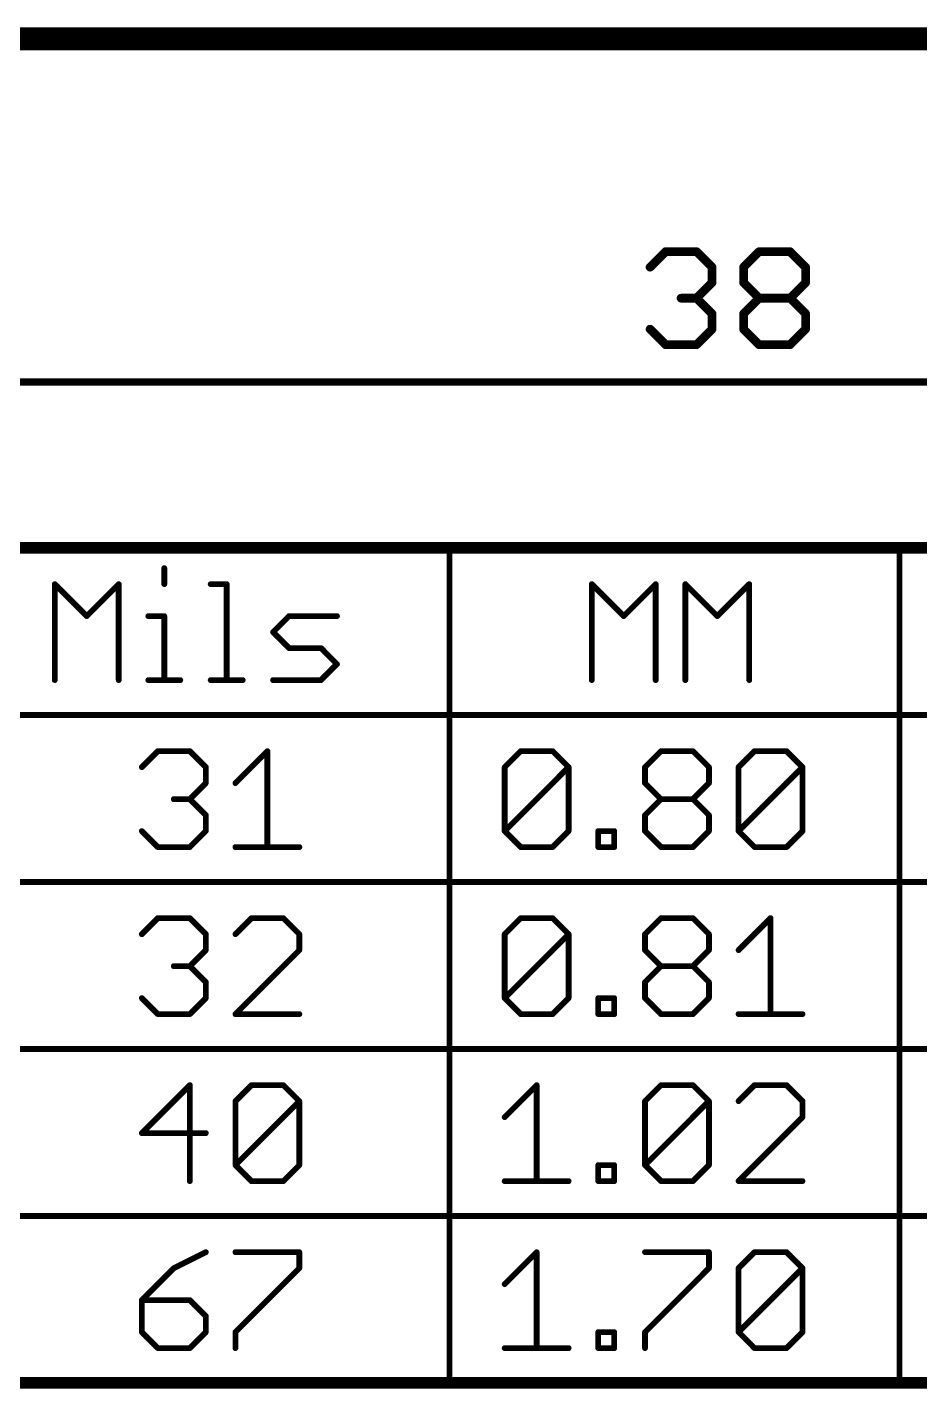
# Model space of a CAD drawing. Extents: x -41 to 22.4, y -42.6 to 9.2.
# Drawn here: x -12.24 to 3.38, y -42.61 to -18.8 of the extents above; entities that cross this region are included whole.
import ezdxf

# ---------------------------------------------------------------- set-up
doc = ezdxf.new("R2010")
doc.units = 0
doc.layers.add('144', color=253, linetype='CONTINUOUS')
doc.layers.add('20', color=7, linetype='CONTINUOUS')

msp = doc.modelspace()

# ---------------------------------------------------------------- linework, layer by layer
at = {"layer": '144'}
for points, const_width in [([(20.5478, -27.904), (-22.3782, -27.904)], 0.2032), ([(20.5478, -27.904), (-22.3782, -27.904)], 0.1016), ([(-4.8522, -30.825), (-4.8522, -27.904)], 0.1016), ([(-4.8522, -33.746), (-4.8522, -27.904)], 0.1016), ([(-4.8522, -36.667), (-4.8522, -27.904)], 0.1016), ([(-4.8522, -39.588), (-4.8522, -27.904)], 0.1016), ([(-4.8522, -42.509), (-4.8522, -27.904)], 0.1016), ([(3.0218, -30.825), (3.0218, -27.904)], 0.1016), ([(3.0218, -33.746), (3.0218, -27.904)], 0.1016), ([(3.0218, -36.667), (3.0218, -27.904)], 0.1016), ([(3.0218, -39.588), (3.0218, -27.904)], 0.1016), ([(3.0218, -42.509), (3.0218, -27.904)], 0.1016), ([(-9.8442, -28.2579), (-9.8442, -28.5376)], 0.1016), ([(-11.761, -30.2154), (-11.761, -28.5376)], 0.1016), ([(-11.761, -28.5376), (-11.2017, -29.0969)], 0.1016), ([(-11.2017, -29.0969), (-10.6424, -28.5376)], 0.1016), ([(-10.6424, -28.5376), (-10.6424, -30.2154)], 0.1016), ([(-9.0324, -28.5376), (-8.7528, -28.5376)], 0.1016), ([(-8.7528, -28.5376), (-8.7528, -30.2154)], 0.1016), ([(-2.363, -30.2154), (-2.363, -28.5376)], 0.1016), ([(-2.363, -28.5376), (-1.8037, -29.0969)], 0.1016), ([(-1.8037, -29.0969), (-1.2444, -28.5376)], 0.1016), ([(-1.2444, -28.5376), (-1.2444, -30.2154)], 0.1016), ([(-0.7258, -30.2154), (-0.7258, -28.5376)], 0.1016), ([(-0.7258, -28.5376), (-0.1666, -29.0969)], 0.1016), ([(-0.1666, -29.0969), (0.3927, -28.5376)], 0.1016), ([(0.3927, -28.5376), (0.3927, -30.2154)], 0.1016), ([(-10.1238, -29.0969), (-9.8442, -29.0969)], 0.1016), ([(-9.8442, -29.0969), (-9.8442, -30.2154)], 0.1016), ([(-7.941, -29.3765), (-7.6613, -29.0969)], 0.1016), ([(-7.6613, -29.0969), (-6.8224, -29.0969)], 0.1016), ([(-7.6613, -29.6561), (-7.941, -29.3765)], 0.1016), ([(-7.102, -29.6561), (-7.6613, -29.6561)], 0.1016), ([(-6.8224, -29.9358), (-7.102, -29.6561)], 0.1016), ([(-7.102, -30.2154), (-6.8224, -29.9358)], 0.1016), ([(-10.1238, -30.2154), (-9.5646, -30.2154)], 0.1016), ([(-9.0324, -30.2154), (-8.4731, -30.2154)], 0.1016), ([(-7.941, -30.2154), (-7.102, -30.2154)], 0.1016), ([(-22.3782, -30.825), (20.5478, -30.825)], 0.1016), ([(-12.7262, -30.825), (-4.8522, -30.825)], 0.1016), ([(-4.8522, -30.825), (3.0218, -30.825)], 0.1016), ([(3.0218, -30.825), (8.8638, -30.825)], 0.1016), ([(-10.237, -31.7382), (-9.9573, -31.4586)], 0.1016), ([(-9.9573, -31.4586), (-9.3981, -31.4586)], 0.1016), ([(-9.3981, -31.4586), (-9.1184, -31.7382)], 0.1016), ([(-8.5998, -32.0179), (-8.0406, -31.4586)], 0.1016), ([(-8.0406, -31.4586), (-8.0406, -33.1364)], 0.1016), ([(-3.887, -31.7382), (-3.6074, -31.4586)], 0.1016), ([(-3.6074, -31.4586), (-3.0481, -31.4586)], 0.1016), ([(-3.0481, -31.4586), (-2.7684, -31.7382)], 0.1016), ([(-1.4313, -31.7382), (-1.1516, -31.4586)], 0.1016), ([(-1.1516, -31.4586), (-0.5923, -31.4586)], 0.1016), ([(-0.5923, -31.4586), (-0.3127, -31.7382)], 0.1016), ([(0.2059, -31.7382), (0.4855, -31.4586)], 0.1016), ([(0.4855, -31.4586), (1.0448, -31.4586)], 0.1016), ([(1.0448, -31.4586), (1.3245, -31.7382)], 0.1016), ([(-9.1184, -31.7382), (-9.1184, -32.0179)], 0.1016), ([(-3.887, -32.8568), (-3.887, -31.7382)], 0.1016), ([(-3.887, -32.8568), (-2.7684, -31.7382)], 0.1016), ([(-2.7684, -31.7382), (-2.7684, -32.8568)], 0.1016), ([(-1.4313, -32.0179), (-1.4313, -31.7382)], 0.1016), ([(-0.3127, -31.7382), (-0.3127, -32.0179)], 0.1016), ([(0.2059, -32.8568), (0.2059, -31.7382)], 0.1016), ([(0.2059, -32.8568), (1.3245, -31.7382)], 0.1016), ([(1.3245, -31.7382), (1.3245, -32.8568)], 0.1016), ([(-9.1184, -32.0179), (-9.3981, -32.2975)], 0.1016), ([(-1.1516, -32.2975), (-1.4313, -32.0179)], 0.1016), ([(-0.3127, -32.0179), (-0.5923, -32.2975)], 0.1016), ([(-9.3981, -32.2975), (-9.6777, -32.2975)], 0.1016), ([(-9.3981, -32.2975), (-9.1184, -32.5771)], 0.1016), ([(-1.4313, -32.5771), (-1.1516, -32.2975)], 0.1016), ([(-1.1516, -32.2975), (-0.5923, -32.2975)], 0.1016), ([(-0.5923, -32.2975), (-0.3127, -32.5771)], 0.1016), ([(-9.1184, -32.5771), (-9.1184, -32.8568)], 0.1016), ([(-1.4313, -32.8568), (-1.4313, -32.5771)], 0.1016), ([(-0.3127, -32.5771), (-0.3127, -32.8568)], 0.1016), ([(-9.9573, -33.1364), (-10.237, -32.8568)], 0.1016), ([(-9.1184, -32.8568), (-9.3981, -33.1364)], 0.1016), ([(-3.6074, -33.1364), (-3.887, -32.8568)], 0.1016), ([(-2.7684, -32.8568), (-3.0481, -33.1364)], 0.1016), ([(-2.2498, -33.1364), (-2.2498, -32.8568)], 0.1016), ([(-2.2498, -32.8568), (-1.9702, -32.8568)], 0.1016), ([(-1.9702, -32.8568), (-1.9702, -33.1364)], 0.1016), ([(-1.1516, -33.1364), (-1.4313, -32.8568)], 0.1016), ([(-0.3127, -32.8568), (-0.5923, -33.1364)], 0.1016), ([(0.4855, -33.1364), (0.2059, -32.8568)], 0.1016), ([(1.3245, -32.8568), (1.0448, -33.1364)], 0.1016), ([(-9.3981, -33.1364), (-9.9573, -33.1364)], 0.1016), ([(-8.5998, -33.1364), (-7.4813, -33.1364)], 0.1016), ([(-3.0481, -33.1364), (-3.6074, -33.1364)], 0.1016), ([(-1.9702, -33.1364), (-2.2498, -33.1364)], 0.1016), ([(-0.5923, -33.1364), (-1.1516, -33.1364)], 0.1016), ([(1.0448, -33.1364), (0.4855, -33.1364)], 0.1016), ([(-12.7262, -33.746), (-4.8522, -33.746)], 0.1016), ([(-4.8522, -33.746), (3.0218, -33.746)], 0.1016), ([(3.0218, -33.746), (8.8638, -33.746)], 0.1016), ([(-10.237, -34.6592), (-9.9573, -34.3796)], 0.1016), ([(-9.9573, -34.3796), (-9.3981, -34.3796)], 0.1016), ([(-9.3981, -34.3796), (-9.1184, -34.6592)], 0.1016), ([(-8.3202, -34.3796), (-8.5998, -34.6592)], 0.1016), ([(-7.7609, -34.3796), (-8.3202, -34.3796)], 0.1016), ([(-7.4813, -34.6592), (-7.7609, -34.3796)], 0.1016), ([(-3.887, -34.6592), (-3.6074, -34.3796)], 0.1016), ([(-3.6074, -34.3796), (-3.0481, -34.3796)], 0.1016), ([(-3.0481, -34.3796), (-2.7684, -34.6592)], 0.1016), ([(-1.4313, -34.6592), (-1.1516, -34.3796)], 0.1016), ([(-1.1516, -34.3796), (-0.5923, -34.3796)], 0.1016), ([(-0.5923, -34.3796), (-0.3127, -34.6592)], 0.1016), ([(0.2059, -34.9389), (0.7652, -34.3796)], 0.1016), ([(0.7652, -34.3796), (0.7652, -36.0574)], 0.1016), ([(-9.1184, -34.6592), (-9.1184, -34.9389)], 0.1016), ([(-7.4813, -34.9389), (-7.4813, -34.6592)], 0.1016), ([(-3.887, -35.7778), (-3.887, -34.6592)], 0.1016), ([(-3.887, -35.7778), (-2.7684, -34.6592)], 0.1016), ([(-2.7684, -34.6592), (-2.7684, -35.7778)], 0.1016), ([(-1.4313, -34.9389), (-1.4313, -34.6592)], 0.1016), ([(-0.3127, -34.6592), (-0.3127, -34.9389)], 0.1016), ([(-9.1184, -34.9389), (-9.3981, -35.2185)], 0.1016), ([(-8.5998, -36.0574), (-7.4813, -34.9389)], 0.1016), ([(-1.1516, -35.2185), (-1.4313, -34.9389)], 0.1016), ([(-0.3127, -34.9389), (-0.5923, -35.2185)], 0.1016), ([(-9.3981, -35.2185), (-9.6777, -35.2185)], 0.1016), ([(-9.3981, -35.2185), (-9.1184, -35.4981)], 0.1016), ([(-1.4313, -35.4981), (-1.1516, -35.2185)], 0.1016), ([(-1.1516, -35.2185), (-0.5923, -35.2185)], 0.1016), ([(-0.5923, -35.2185), (-0.3127, -35.4981)], 0.1016), ([(-9.1184, -35.4981), (-9.1184, -35.7778)], 0.1016), ([(-1.4313, -35.7778), (-1.4313, -35.4981)], 0.1016), ([(-0.3127, -35.4981), (-0.3127, -35.7778)], 0.1016), ([(-9.9573, -36.0574), (-10.237, -35.7778)], 0.1016), ([(-9.1184, -35.7778), (-9.3981, -36.0574)], 0.1016), ([(-3.6074, -36.0574), (-3.887, -35.7778)], 0.1016), ([(-2.7684, -35.7778), (-3.0481, -36.0574)], 0.1016), ([(-2.2498, -36.0574), (-2.2498, -35.7778)], 0.1016), ([(-2.2498, -35.7778), (-1.9702, -35.7778)], 0.1016), ([(-1.9702, -35.7778), (-1.9702, -36.0574)], 0.1016), ([(-1.1516, -36.0574), (-1.4313, -35.7778)], 0.1016), ([(-0.3127, -35.7778), (-0.5923, -36.0574)], 0.1016), ([(-9.3981, -36.0574), (-9.9573, -36.0574)], 0.1016), ([(-7.4813, -36.0574), (-8.5998, -36.0574)], 0.1016), ([(-3.0481, -36.0574), (-3.6074, -36.0574)], 0.1016), ([(-1.9702, -36.0574), (-2.2498, -36.0574)], 0.1016), ([(-0.5923, -36.0574), (-1.1516, -36.0574)], 0.1016), ([(0.2059, -36.0574), (1.3245, -36.0574)], 0.1016), ([(-12.7262, -36.667), (-4.8522, -36.667)], 0.1016), ([(-4.8522, -36.667), (3.0218, -36.667)], 0.1016), ([(3.0218, -36.667), (8.8638, -36.667)], 0.1016), ([(-9.3981, -37.3006), (-10.237, -38.1395)], 0.1016), ([(-9.3981, -38.9784), (-9.3981, -37.3006)], 0.1016), ([(-8.5998, -37.5802), (-8.3202, -37.3006)], 0.1016), ([(-8.3202, -37.3006), (-7.7609, -37.3006)], 0.1016), ([(-7.7609, -37.3006), (-7.4813, -37.5802)], 0.1016), ([(-3.887, -37.8599), (-3.3277, -37.3006)], 0.1016), ([(-3.3277, -37.3006), (-3.3277, -38.9784)], 0.1016), ([(-1.4313, -37.5802), (-1.1516, -37.3006)], 0.1016), ([(-1.1516, -37.3006), (-0.5923, -37.3006)], 0.1016), ([(-0.5923, -37.3006), (-0.3127, -37.5802)], 0.1016), ([(0.4855, -37.3006), (0.2059, -37.5802)], 0.1016), ([(1.0448, -37.3006), (0.4855, -37.3006)], 0.1016), ([(1.3245, -37.5802), (1.0448, -37.3006)], 0.1016), ([(-8.5998, -38.6988), (-8.5998, -37.5802)], 0.1016), ([(-8.5998, -38.6988), (-7.4813, -37.5802)], 0.1016), ([(-7.4813, -37.5802), (-7.4813, -38.6988)], 0.1016), ([(-1.4313, -38.6988), (-1.4313, -37.5802)], 0.1016), ([(-1.4313, -38.6988), (-0.3127, -37.5802)], 0.1016), ([(-0.3127, -37.5802), (-0.3127, -38.6988)], 0.1016), ([(1.3245, -37.8599), (1.3245, -37.5802)], 0.1016), ([(0.2059, -38.9784), (1.3245, -37.8599)], 0.1016), ([(-10.237, -38.1395), (-9.1184, -38.1395)], 0.1016), ([(-8.3202, -38.9784), (-8.5998, -38.6988)], 0.1016), ([(-7.4813, -38.6988), (-7.7609, -38.9784)], 0.1016), ([(-2.2498, -38.9784), (-2.2498, -38.6988)], 0.1016), ([(-2.2498, -38.6988), (-1.9702, -38.6988)], 0.1016), ([(-1.9702, -38.6988), (-1.9702, -38.9784)], 0.1016), ([(-1.1516, -38.9784), (-1.4313, -38.6988)], 0.1016), ([(-0.3127, -38.6988), (-0.5923, -38.9784)], 0.1016), ([(-7.7609, -38.9784), (-8.3202, -38.9784)], 0.1016), ([(-3.887, -38.9784), (-2.7684, -38.9784)], 0.1016), ([(-1.9702, -38.9784), (-2.2498, -38.9784)], 0.1016), ([(-0.5923, -38.9784), (-1.1516, -38.9784)], 0.1016), ([(1.3245, -38.9784), (0.2059, -38.9784)], 0.1016), ([(-12.7262, -39.588), (-4.8522, -39.588)], 0.1016), ([(-4.8522, -39.588), (3.0218, -39.588)], 0.1016), ([(3.0218, -39.588), (8.8638, -39.588)], 0.1016), ([(-9.1184, -40.2216), (-9.6777, -40.5012)], 0.1016), ([(-8.5998, -40.2216), (-7.4813, -40.2216)], 0.1016), ([(-7.4813, -40.2216), (-7.4813, -40.5012)], 0.1016), ([(-3.887, -40.7809), (-3.3277, -40.2216)], 0.1016), ([(-3.3277, -40.2216), (-3.3277, -41.8994)], 0.1016), ([(-1.4313, -40.2216), (-0.3127, -40.2216)], 0.1016), ([(-0.3127, -40.2216), (-0.3127, -40.5012)], 0.1016), ([(0.2059, -40.5012), (0.4855, -40.2216)], 0.1016), ([(0.4855, -40.2216), (1.0448, -40.2216)], 0.1016), ([(1.0448, -40.2216), (1.3245, -40.5012)], 0.1016), ([(-9.6777, -40.5012), (-10.237, -41.0605)], 0.1016), ([(-7.4813, -40.5012), (-8.5998, -41.6198)], 0.1016), ([(-0.3127, -40.5012), (-1.4313, -41.6198)], 0.1016), ([(0.2059, -41.6198), (0.2059, -40.5012)], 0.1016), ([(0.2059, -41.6198), (1.3245, -40.5012)], 0.1016), ([(1.3245, -40.5012), (1.3245, -41.6198)], 0.1016), ([(-10.237, -41.0605), (-10.237, -41.6198)], 0.1016), ([(-9.3981, -41.0605), (-10.237, -41.0605)], 0.1016), ([(-9.1184, -41.3401), (-9.3981, -41.0605)], 0.1016), ([(-9.1184, -41.6198), (-9.1184, -41.3401)], 0.1016), ([(-10.237, -41.6198), (-9.9573, -41.8994)], 0.1016), ([(-9.3981, -41.8994), (-9.1184, -41.6198)], 0.1016), ([(-8.5998, -41.6198), (-8.5998, -41.8994)], 0.1016), ([(-2.2498, -41.8994), (-2.2498, -41.6198)], 0.1016), ([(-2.2498, -41.6198), (-1.9702, -41.6198)], 0.1016), ([(-1.9702, -41.6198), (-1.9702, -41.8994)], 0.1016), ([(-1.4313, -41.6198), (-1.4313, -41.8994)], 0.1016), ([(0.4855, -41.8994), (0.2059, -41.6198)], 0.1016), ([(1.3245, -41.6198), (1.0448, -41.8994)], 0.1016), ([(-9.9573, -41.8994), (-9.3981, -41.8994)], 0.1016), ([(-3.887, -41.8994), (-2.7684, -41.8994)], 0.1016), ([(-1.9702, -41.8994), (-2.2498, -41.8994)], 0.1016), ([(1.0448, -41.8994), (0.4855, -41.8994)], 0.1016), ([(-22.3782, -42.509), (20.5478, -42.509)], 0.2032), ([(-12.7262, -42.509), (-4.8522, -42.509)], 0.1016), ([(-4.8522, -42.509), (3.0218, -42.509)], 0.1016), ([(3.0218, -42.509), (8.8638, -42.509)], 0.1016)]:
    msp.add_lwpolyline(points, dxfattribs=dict(at, const_width=const_width))
at = {"layer": '144', "const_width": 0.0508}
for points in [[(-4.8268, -27.904, 1), (-4.8776, -27.904)], [(-4.8268, -27.904, 1), (-4.8776, -27.904)], [(-4.8268, -27.904, 1), (-4.8776, -27.904)], [(-4.8268, -27.904, 1), (-4.8776, -27.904)], [(-4.8268, -27.904, 1), (-4.8776, -27.904)], [(3.0472, -27.904, 1), (2.9964, -27.904)], [(3.0472, -27.904, 1), (2.9964, -27.904)], [(3.0472, -27.904, 1), (2.9964, -27.904)], [(3.0472, -27.904, 1), (2.9964, -27.904)], [(3.0472, -27.904, 1), (2.9964, -27.904)], [(-9.8188, -28.2579, 1), (-9.8696, -28.2579)], [(-11.7356, -28.5376, 1), (-11.7864, -28.5376)], [(-11.743, -28.5196, 1), (-11.7789, -28.5555)], [(-10.617, -28.5376, 1), (-10.6678, -28.5376)], [(-10.6245, -28.5555, 1), (-10.6604, -28.5196)], [(-9.8696, -28.5376, 1), (-9.8188, -28.5376)], [(-9.0324, -28.5122, 1), (-9.0324, -28.563)], [(-8.7274, -28.5376, 1), (-8.7782, -28.5376)], [(-8.7528, -28.563, 1), (-8.7528, -28.5122)], [(-2.3376, -28.5376, 1), (-2.3884, -28.5376)], [(-2.345, -28.5196, 1), (-2.3809, -28.5555)], [(-1.219, -28.5376, 1), (-1.2698, -28.5376)], [(-1.2265, -28.5555, 1), (-1.2624, -28.5196)], [(-0.7004, -28.5376, 1), (-0.7512, -28.5376)], [(-0.7079, -28.5196, 1), (-0.7438, -28.5555)], [(0.4181, -28.5376, 1), (0.3673, -28.5376)], [(0.4107, -28.5555, 1), (0.3748, -28.5196)], [(-10.1238, -29.0715, 1), (-10.1238, -29.1223)], [(-9.8188, -29.0969, 1), (-9.8696, -29.0969)], [(-9.8442, -29.1223, 1), (-9.8442, -29.0715)], [(-7.6613, -29.0715, 1), (-7.6613, -29.1223)], [(-7.6434, -29.1148, 1), (-7.6793, -29.0789)], [(-6.8224, -29.1223, 1), (-6.8224, -29.0715)], [(-11.2197, -29.0789, 1), (-11.1838, -29.1148)], [(-11.2197, -29.1148, 1), (-11.1838, -29.0789)], [(-1.8217, -29.0789, 1), (-1.7858, -29.1148)], [(-1.8217, -29.1148, 1), (-1.7858, -29.0789)], [(-0.1845, -29.0789, 1), (-0.1486, -29.1148)], [(-0.1845, -29.1148, 1), (-0.1486, -29.0789)], [(-7.923, -29.3585, 1), (-7.9589, -29.3945)], [(-7.9589, -29.3585, 1), (-7.923, -29.3945)], [(-7.6613, -29.6307, 1), (-7.6613, -29.6815)], [(-7.6793, -29.6741, 1), (-7.6434, -29.6382)], [(-7.0841, -29.6382, 1), (-7.12, -29.6741)], [(-7.102, -29.6815, 1), (-7.102, -29.6307)], [(-6.8044, -29.9537, 1), (-6.8404, -29.9178)], [(-6.8404, -29.9537, 1), (-6.8044, -29.9178)], [(-11.7864, -30.2154, 1), (-11.7356, -30.2154)], [(-10.6678, -30.2154, 1), (-10.617, -30.2154)], [(-10.1238, -30.19, 1), (-10.1238, -30.2408)], [(-9.8696, -30.2154, 1), (-9.8188, -30.2154)], [(-9.5646, -30.2408, 1), (-9.5646, -30.19)], [(-9.0324, -30.19, 1), (-9.0324, -30.2408)], [(-8.7782, -30.2154, 1), (-8.7274, -30.2154)], [(-8.4731, -30.2408, 1), (-8.4731, -30.19)], [(-7.941, -30.19, 1), (-7.941, -30.2408)], [(-7.12, -30.1974, 1), (-7.0841, -30.2334)], [(-7.102, -30.2408, 1), (-7.102, -30.19)], [(-2.3884, -30.2154, 1), (-2.3376, -30.2154)], [(-1.2698, -30.2154, 1), (-1.219, -30.2154)], [(-0.7512, -30.2154, 1), (-0.7004, -30.2154)], [(0.3673, -30.2154, 1), (0.4181, -30.2154)], [(-4.8522, -30.7996, 1), (-4.8522, -30.8504)], [(-4.8776, -30.825, 1), (-4.8268, -30.825)], [(-4.8522, -30.8504, 1), (-4.8522, -30.7996)], [(3.0218, -30.7996, 1), (3.0218, -30.8504)], [(2.9964, -30.825, 1), (3.0472, -30.825)], [(3.0218, -30.8504, 1), (3.0218, -30.7996)], [(-9.9573, -31.4332, 1), (-9.9573, -31.484)], [(-9.9394, -31.4765, 1), (-9.9753, -31.4406)], [(-9.3801, -31.4406, 1), (-9.416, -31.4765)], [(-9.3981, -31.484, 1), (-9.3981, -31.4332)], [(-8.0152, -31.4586, 1), (-8.066, -31.4586)], [(-8.0226, -31.4765, 1), (-8.0585, -31.4406)], [(-3.6074, -31.4332, 1), (-3.6074, -31.484)], [(-3.5894, -31.4765, 1), (-3.6253, -31.4406)], [(-3.0301, -31.4406, 1), (-3.066, -31.4765)], [(-3.0481, -31.484, 1), (-3.0481, -31.4332)], [(-1.1516, -31.4332, 1), (-1.1516, -31.484)], [(-1.1337, -31.4765, 1), (-1.1696, -31.4406)], [(-0.5744, -31.4406, 1), (-0.6103, -31.4765)], [(-0.5923, -31.484, 1), (-0.5923, -31.4332)], [(0.4855, -31.4332, 1), (0.4855, -31.484)], [(0.5035, -31.4765, 1), (0.4676, -31.4406)], [(1.0628, -31.4406, 1), (1.0269, -31.4765)], [(1.0448, -31.484, 1), (1.0448, -31.4332)], [(-10.2549, -31.7203, 1), (-10.219, -31.7562)], [(-9.093, -31.7382, 1), (-9.1438, -31.7382)], [(-9.1364, -31.7562, 1), (-9.1005, -31.7203)], [(-3.8616, -31.7382, 1), (-3.9124, -31.7382)], [(-3.9049, -31.7203, 1), (-3.869, -31.7562)], [(-2.743, -31.7382, 1), (-2.7938, -31.7382)], [(-2.7505, -31.7562, 1), (-2.7864, -31.7203)], [(-2.7864, -31.7562, 1), (-2.7505, -31.7203)], [(-1.4059, -31.7382, 1), (-1.4567, -31.7382)], [(-1.4492, -31.7203, 1), (-1.4133, -31.7562)], [(-0.2873, -31.7382, 1), (-0.3381, -31.7382)], [(-0.3307, -31.7562, 1), (-0.2947, -31.7203)], [(0.2313, -31.7382, 1), (0.1805, -31.7382)], [(0.1879, -31.7203, 1), (0.2239, -31.7562)], [(1.3499, -31.7382, 1), (1.2991, -31.7382)], [(1.3424, -31.7562, 1), (1.3065, -31.7203)], [(1.3065, -31.7562, 1), (1.3424, -31.7203)], [(-9.1438, -32.0179, 1), (-9.093, -32.0179)], [(-9.1005, -32.0358, 1), (-9.1364, -31.9999)], [(-8.6178, -31.9999, 1), (-8.5819, -32.0358)], [(-1.4567, -32.0179, 1), (-1.4059, -32.0179)], [(-1.4133, -31.9999, 1), (-1.4492, -32.0358)], [(-0.3381, -32.0179, 1), (-0.2873, -32.0179)], [(-0.2947, -32.0358, 1), (-0.3307, -31.9999)], [(-9.6777, -32.2721, 1), (-9.6777, -32.3229)], [(-9.3801, -32.2795, 1), (-9.416, -32.3155)], [(-9.416, -32.2795, 1), (-9.3801, -32.3155)], [(-9.3981, -32.3229, 1), (-9.3981, -32.2721)], [(-1.1516, -32.2721, 1), (-1.1516, -32.3229)], [(-1.1337, -32.3155, 1), (-1.1696, -32.2795)], [(-1.1696, -32.3155, 1), (-1.1337, -32.2795)], [(-0.5744, -32.2795, 1), (-0.6103, -32.3155)], [(-0.6103, -32.2795, 1), (-0.5744, -32.3155)], [(-0.5923, -32.3229, 1), (-0.5923, -32.2721)], [(-9.093, -32.5771, 1), (-9.1438, -32.5771)], [(-9.1364, -32.5951, 1), (-9.1005, -32.5592)], [(-1.4059, -32.5771, 1), (-1.4567, -32.5771)], [(-1.4492, -32.5592, 1), (-1.4133, -32.5951)], [(-0.2873, -32.5771, 1), (-0.3381, -32.5771)], [(-0.3307, -32.5951, 1), (-0.2947, -32.5592)], [(-10.219, -32.8388, 1), (-10.2549, -32.8747)], [(-9.1438, -32.8568, 1), (-9.093, -32.8568)], [(-9.1005, -32.8747, 1), (-9.1364, -32.8388)], [(-3.9124, -32.8568, 1), (-3.8616, -32.8568)], [(-3.869, -32.8388, 1), (-3.9049, -32.8747)], [(-3.9049, -32.8388, 1), (-3.869, -32.8747)], [(-2.7938, -32.8568, 1), (-2.743, -32.8568)], [(-2.7505, -32.8747, 1), (-2.7864, -32.8388)], [(-2.2244, -32.8568, 1), (-2.2752, -32.8568)], [(-2.2498, -32.8314, 1), (-2.2498, -32.8822)], [(-1.9448, -32.8568, 1), (-1.9956, -32.8568)], [(-1.9702, -32.8822, 1), (-1.9702, -32.8314)], [(-1.4567, -32.8568, 1), (-1.4059, -32.8568)], [(-1.4133, -32.8388, 1), (-1.4492, -32.8747)], [(-0.3381, -32.8568, 1), (-0.2873, -32.8568)], [(-0.2947, -32.8747, 1), (-0.3307, -32.8388)], [(0.2239, -32.8388, 1), (0.1879, -32.8747)], [(0.1879, -32.8388, 1), (0.2239, -32.8747)], [(0.1805, -32.8568, 1), (0.2313, -32.8568)], [(1.2991, -32.8568, 1), (1.3499, -32.8568)], [(1.3424, -32.8747, 1), (1.3065, -32.8388)], [(-9.9573, -33.111, 1), (-9.9573, -33.1618)], [(-9.9753, -33.1544, 1), (-9.9394, -33.1184)], [(-9.416, -33.1184, 1), (-9.3801, -33.1544)], [(-9.3981, -33.1618, 1), (-9.3981, -33.111)], [(-8.5998, -33.111, 1), (-8.5998, -33.1618)], [(-7.4813, -33.1618, 1), (-7.4813, -33.111)], [(-3.6074, -33.111, 1), (-3.6074, -33.1618)], [(-3.6253, -33.1544, 1), (-3.5894, -33.1184)], [(-3.066, -33.1184, 1), (-3.0301, -33.1544)], [(-3.0481, -33.1618, 1), (-3.0481, -33.111)], [(-2.2498, -33.111, 1), (-2.2498, -33.1618)], [(-1.9702, -33.1618, 1), (-1.9702, -33.111)], [(-1.1516, -33.111, 1), (-1.1516, -33.1618)], [(-1.1696, -33.1544, 1), (-1.1337, -33.1184)], [(-0.6103, -33.1184, 1), (-0.5744, -33.1544)], [(-0.5923, -33.1618, 1), (-0.5923, -33.111)], [(0.4855, -33.111, 1), (0.4855, -33.1618)], [(0.4676, -33.1544, 1), (0.5035, -33.1184)], [(1.0269, -33.1184, 1), (1.0628, -33.1544)], [(1.0448, -33.1618, 1), (1.0448, -33.111)], [(-8.066, -33.1364, 1), (-8.0152, -33.1364)], [(-2.2752, -33.1364, 1), (-2.2244, -33.1364)], [(-1.9956, -33.1364, 1), (-1.9448, -33.1364)], [(-4.8522, -33.7206, 1), (-4.8522, -33.7714)], [(-4.8776, -33.746, 1), (-4.8268, -33.746)], [(-4.8522, -33.7714, 1), (-4.8522, -33.7206)], [(3.0218, -33.7206, 1), (3.0218, -33.7714)], [(2.9964, -33.746, 1), (3.0472, -33.746)], [(3.0218, -33.7714, 1), (3.0218, -33.7206)], [(-9.9573, -34.3542, 1), (-9.9573, -34.405)], [(-9.9394, -34.3975, 1), (-9.9753, -34.3616)], [(-9.3801, -34.3616, 1), (-9.416, -34.3975)], [(-9.3981, -34.405, 1), (-9.3981, -34.3542)], [(-8.3202, -34.3542, 1), (-8.3202, -34.405)], [(-8.3022, -34.3975, 1), (-8.3382, -34.3616)], [(-7.743, -34.3616, 1), (-7.7789, -34.3975)], [(-7.7609, -34.405, 1), (-7.7609, -34.3542)], [(-3.6074, -34.3542, 1), (-3.6074, -34.405)], [(-3.5894, -34.3975, 1), (-3.6253, -34.3616)], [(-3.0301, -34.3616, 1), (-3.066, -34.3975)], [(-3.0481, -34.405, 1), (-3.0481, -34.3542)], [(-1.1516, -34.3542, 1), (-1.1516, -34.405)], [(-1.1337, -34.3975, 1), (-1.1696, -34.3616)], [(-0.5744, -34.3616, 1), (-0.6103, -34.3975)], [(-0.5923, -34.405, 1), (-0.5923, -34.3542)], [(0.7906, -34.3796, 1), (0.7398, -34.3796)], [(0.7831, -34.3975, 1), (0.7472, -34.3616)], [(-10.2549, -34.6413, 1), (-10.219, -34.6772)], [(-9.093, -34.6592, 1), (-9.1438, -34.6592)], [(-9.1364, -34.6772, 1), (-9.1005, -34.6413)], [(-8.6178, -34.6413, 1), (-8.5819, -34.6772)], [(-7.4559, -34.6592, 1), (-7.5067, -34.6592)], [(-7.4992, -34.6772, 1), (-7.4633, -34.6413)], [(-3.8616, -34.6592, 1), (-3.9124, -34.6592)], [(-3.9049, -34.6413, 1), (-3.869, -34.6772)], [(-2.743, -34.6592, 1), (-2.7938, -34.6592)], [(-2.7505, -34.6772, 1), (-2.7864, -34.6413)], [(-2.7864, -34.6772, 1), (-2.7505, -34.6413)], [(-1.4059, -34.6592, 1), (-1.4567, -34.6592)], [(-1.4492, -34.6413, 1), (-1.4133, -34.6772)], [(-0.2873, -34.6592, 1), (-0.3381, -34.6592)], [(-0.3307, -34.6772, 1), (-0.2947, -34.6413)], [(-9.1438, -34.9389, 1), (-9.093, -34.9389)], [(-9.1005, -34.9568, 1), (-9.1364, -34.9209)], [(-7.5067, -34.9389, 1), (-7.4559, -34.9389)], [(-7.4633, -34.9568, 1), (-7.4992, -34.9209)], [(-1.4567, -34.9389, 1), (-1.4059, -34.9389)], [(-1.4133, -34.9209, 1), (-1.4492, -34.9568)], [(-0.3381, -34.9389, 1), (-0.2873, -34.9389)], [(-0.2947, -34.9568, 1), (-0.3307, -34.9209)], [(0.1879, -34.9209, 1), (0.2239, -34.9568)], [(-9.6777, -35.1931, 1), (-9.6777, -35.2439)], [(-9.3801, -35.2005, 1), (-9.416, -35.2365)], [(-9.416, -35.2005, 1), (-9.3801, -35.2365)], [(-9.3981, -35.2439, 1), (-9.3981, -35.1931)], [(-1.1516, -35.1931, 1), (-1.1516, -35.2439)], [(-1.1337, -35.2365, 1), (-1.1696, -35.2005)], [(-1.1696, -35.2365, 1), (-1.1337, -35.2005)], [(-0.5744, -35.2005, 1), (-0.6103, -35.2365)], [(-0.6103, -35.2005, 1), (-0.5744, -35.2365)], [(-0.5923, -35.2439, 1), (-0.5923, -35.1931)], [(-9.093, -35.4981, 1), (-9.1438, -35.4981)], [(-9.1364, -35.5161, 1), (-9.1005, -35.4802)], [(-1.4059, -35.4981, 1), (-1.4567, -35.4981)], [(-1.4492, -35.4802, 1), (-1.4133, -35.5161)], [(-0.2873, -35.4981, 1), (-0.3381, -35.4981)], [(-0.3307, -35.5161, 1), (-0.2947, -35.4802)], [(-10.219, -35.7598, 1), (-10.2549, -35.7957)], [(-9.1438, -35.7778, 1), (-9.093, -35.7778)], [(-9.1005, -35.7957, 1), (-9.1364, -35.7598)], [(-3.9124, -35.7778, 1), (-3.8616, -35.7778)], [(-3.869, -35.7598, 1), (-3.9049, -35.7957)], [(-3.9049, -35.7598, 1), (-3.869, -35.7957)], [(-2.7938, -35.7778, 1), (-2.743, -35.7778)], [(-2.7505, -35.7957, 1), (-2.7864, -35.7598)], [(-2.2244, -35.7778, 1), (-2.2752, -35.7778)], [(-2.2498, -35.7524, 1), (-2.2498, -35.8032)], [(-1.9448, -35.7778, 1), (-1.9956, -35.7778)], [(-1.9702, -35.8032, 1), (-1.9702, -35.7524)], [(-1.4567, -35.7778, 1), (-1.4059, -35.7778)], [(-1.4133, -35.7598, 1), (-1.4492, -35.7957)], [(-0.3381, -35.7778, 1), (-0.2873, -35.7778)], [(-0.2947, -35.7957, 1), (-0.3307, -35.7598)], [(-9.9573, -36.032, 1), (-9.9573, -36.0828)], [(-9.9753, -36.0754, 1), (-9.9394, -36.0394)], [(-9.416, -36.0394, 1), (-9.3801, -36.0754)], [(-9.3981, -36.0828, 1), (-9.3981, -36.032)], [(-8.6178, -36.0394, 1), (-8.5819, -36.0754)], [(-8.5998, -36.032, 1), (-8.5998, -36.0828)], [(-7.4813, -36.0828, 1), (-7.4813, -36.032)], [(-3.6074, -36.032, 1), (-3.6074, -36.0828)], [(-3.6253, -36.0754, 1), (-3.5894, -36.0394)], [(-3.066, -36.0394, 1), (-3.0301, -36.0754)], [(-3.0481, -36.0828, 1), (-3.0481, -36.032)], [(-2.2498, -36.032, 1), (-2.2498, -36.0828)], [(-2.2752, -36.0574, 1), (-2.2244, -36.0574)], [(-1.9956, -36.0574, 1), (-1.9448, -36.0574)], [(-1.9702, -36.0828, 1), (-1.9702, -36.032)], [(-1.1516, -36.032, 1), (-1.1516, -36.0828)], [(-1.1696, -36.0754, 1), (-1.1337, -36.0394)], [(-0.6103, -36.0394, 1), (-0.5744, -36.0754)], [(-0.5923, -36.0828, 1), (-0.5923, -36.032)], [(0.2059, -36.032, 1), (0.2059, -36.0828)], [(0.7398, -36.0574, 1), (0.7906, -36.0574)], [(1.3245, -36.0828, 1), (1.3245, -36.032)], [(-4.8522, -36.6416, 1), (-4.8522, -36.6924)], [(-4.8776, -36.667, 1), (-4.8268, -36.667)], [(-4.8522, -36.6924, 1), (-4.8522, -36.6416)], [(3.0218, -36.6416, 1), (3.0218, -36.6924)], [(2.9964, -36.667, 1), (3.0472, -36.667)], [(3.0218, -36.6924, 1), (3.0218, -36.6416)], [(-9.3727, -37.3006, 1), (-9.4235, -37.3006)], [(-9.3801, -37.3185, 1), (-9.416, -37.2826)], [(-8.3202, -37.2752, 1), (-8.3202, -37.326)], [(-8.3022, -37.3185, 1), (-8.3382, -37.2826)], [(-7.743, -37.2826, 1), (-7.7789, -37.3185)], [(-7.7609, -37.326, 1), (-7.7609, -37.2752)], [(-3.3023, -37.3006, 1), (-3.3531, -37.3006)], [(-3.3098, -37.3185, 1), (-3.3457, -37.2826)], [(-1.1516, -37.2752, 1), (-1.1516, -37.326)], [(-1.1337, -37.3185, 1), (-1.1696, -37.2826)], [(-0.5744, -37.2826, 1), (-0.6103, -37.3185)], [(-0.5923, -37.326, 1), (-0.5923, -37.2752)], [(0.4855, -37.2752, 1), (0.4855, -37.326)], [(0.5035, -37.3185, 1), (0.4676, -37.2826)], [(1.0628, -37.2826, 1), (1.0269, -37.3185)], [(1.0448, -37.326, 1), (1.0448, -37.2752)], [(-8.5744, -37.5802, 1), (-8.6252, -37.5802)], [(-8.6178, -37.5623, 1), (-8.5819, -37.5982)], [(-7.4559, -37.5802, 1), (-7.5067, -37.5802)], [(-7.4633, -37.5982, 1), (-7.4992, -37.5623)], [(-7.4992, -37.5982, 1), (-7.4633, -37.5623)], [(-1.4059, -37.5802, 1), (-1.4567, -37.5802)], [(-1.4492, -37.5623, 1), (-1.4133, -37.5982)], [(-0.2873, -37.5802, 1), (-0.3381, -37.5802)], [(-0.2947, -37.5982, 1), (-0.3307, -37.5623)], [(-0.3307, -37.5982, 1), (-0.2947, -37.5623)], [(0.1879, -37.5623, 1), (0.2239, -37.5982)], [(1.3499, -37.5802, 1), (1.2991, -37.5802)], [(1.3065, -37.5982, 1), (1.3424, -37.5623)], [(-3.9049, -37.8419, 1), (-3.869, -37.8778)], [(1.2991, -37.8599, 1), (1.3499, -37.8599)], [(1.3424, -37.8778, 1), (1.3065, -37.8419)], [(-10.237, -38.1141, 1), (-10.237, -38.1649)], [(-10.2549, -38.1215, 1), (-10.219, -38.1575)], [(-9.1184, -38.1649, 1), (-9.1184, -38.1141)], [(-8.5819, -38.6808, 1), (-8.6178, -38.7167)], [(-8.6178, -38.6808, 1), (-8.5819, -38.7167)], [(-8.6252, -38.6988, 1), (-8.5744, -38.6988)], [(-7.5067, -38.6988, 1), (-7.4559, -38.6988)], [(-7.4633, -38.7167, 1), (-7.4992, -38.6808)], [(-2.2244, -38.6988, 1), (-2.2752, -38.6988)], [(-2.2498, -38.6734, 1), (-2.2498, -38.7242)], [(-1.9448, -38.6988, 1), (-1.9956, -38.6988)], [(-1.9702, -38.7242, 1), (-1.9702, -38.6734)], [(-1.4567, -38.6988, 1), (-1.4059, -38.6988)], [(-1.4133, -38.6808, 1), (-1.4492, -38.7167)], [(-1.4492, -38.6808, 1), (-1.4133, -38.7167)], [(-0.3381, -38.6988, 1), (-0.2873, -38.6988)], [(-0.2947, -38.7167, 1), (-0.3307, -38.6808)], [(-9.4235, -38.9784, 1), (-9.3727, -38.9784)], [(-8.3202, -38.953, 1), (-8.3202, -39.0038)], [(-8.3382, -38.9964, 1), (-8.3022, -38.9604)], [(-7.7789, -38.9604, 1), (-7.743, -38.9964)], [(-7.7609, -39.0038, 1), (-7.7609, -38.953)], [(-3.887, -38.953, 1), (-3.887, -39.0038)], [(-3.3531, -38.9784, 1), (-3.3023, -38.9784)], [(-2.7684, -39.0038, 1), (-2.7684, -38.953)], [(-2.2498, -38.953, 1), (-2.2498, -39.0038)], [(-2.2752, -38.9784, 1), (-2.2244, -38.9784)], [(-1.9956, -38.9784, 1), (-1.9448, -38.9784)], [(-1.9702, -39.0038, 1), (-1.9702, -38.953)], [(-1.1516, -38.953, 1), (-1.1516, -39.0038)], [(-1.1696, -38.9964, 1), (-1.1337, -38.9604)], [(-0.6103, -38.9604, 1), (-0.5744, -38.9964)], [(-0.5923, -39.0038, 1), (-0.5923, -38.953)], [(0.1879, -38.9604, 1), (0.2239, -38.9964)], [(0.2059, -38.953, 1), (0.2059, -39.0038)], [(1.3245, -39.0038, 1), (1.3245, -38.953)], [(-4.8522, -39.5626, 1), (-4.8522, -39.6134)], [(-4.8776, -39.588, 1), (-4.8268, -39.588)], [(-4.8522, -39.6134, 1), (-4.8522, -39.5626)], [(3.0218, -39.5626, 1), (3.0218, -39.6134)], [(2.9964, -39.588, 1), (3.0472, -39.588)], [(3.0218, -39.6134, 1), (3.0218, -39.5626)], [(-9.1071, -40.2443, 1), (-9.1298, -40.1989)], [(-8.5998, -40.1962, 1), (-8.5998, -40.247)], [(-7.4559, -40.2216, 1), (-7.5067, -40.2216)], [(-7.4813, -40.247, 1), (-7.4813, -40.1962)], [(-3.3023, -40.2216, 1), (-3.3531, -40.2216)], [(-3.3098, -40.2395, 1), (-3.3457, -40.2036)], [(-1.4313, -40.1962, 1), (-1.4313, -40.247)], [(-0.2873, -40.2216, 1), (-0.3381, -40.2216)], [(-0.3127, -40.247, 1), (-0.3127, -40.1962)], [(0.4855, -40.1962, 1), (0.4855, -40.247)], [(0.5035, -40.2395, 1), (0.4676, -40.2036)], [(1.0628, -40.2036, 1), (1.0269, -40.2395)], [(1.0448, -40.247, 1), (1.0448, -40.1962)], [(-9.6891, -40.4785, 1), (-9.6664, -40.5239)], [(-9.6598, -40.5192, 1), (-9.6957, -40.4833)], [(-7.5067, -40.5012, 1), (-7.4559, -40.5012)], [(-7.4633, -40.5192, 1), (-7.4992, -40.4833)], [(-0.3381, -40.5012, 1), (-0.2873, -40.5012)], [(-0.2947, -40.5192, 1), (-0.3307, -40.4833)], [(0.2313, -40.5012, 1), (0.1805, -40.5012)], [(0.1879, -40.4833, 1), (0.2239, -40.5192)], [(1.3499, -40.5012, 1), (1.2991, -40.5012)], [(1.3424, -40.5192, 1), (1.3065, -40.4833)], [(1.3065, -40.5192, 1), (1.3424, -40.4833)], [(-3.9049, -40.7629, 1), (-3.869, -40.7988)], [(-10.2116, -41.0605, 1), (-10.2624, -41.0605)], [(-10.237, -41.0351, 1), (-10.237, -41.0859)], [(-10.2549, -41.0425, 1), (-10.219, -41.0785)], [(-9.3801, -41.0425, 1), (-9.416, -41.0785)], [(-9.3981, -41.0859, 1), (-9.3981, -41.0351)], [(-9.093, -41.3401, 1), (-9.1438, -41.3401)], [(-9.1364, -41.3581, 1), (-9.1005, -41.3222)], [(-10.2624, -41.6198, 1), (-10.2116, -41.6198)], [(-10.219, -41.6018, 1), (-10.2549, -41.6377)], [(-9.1438, -41.6198, 1), (-9.093, -41.6198)], [(-9.1005, -41.6377, 1), (-9.1364, -41.6018)], [(-8.5744, -41.6198, 1), (-8.6252, -41.6198)], [(-8.6178, -41.6018, 1), (-8.5819, -41.6377)], [(-2.2244, -41.6198, 1), (-2.2752, -41.6198)], [(-2.2498, -41.5944, 1), (-2.2498, -41.6452)], [(-1.9448, -41.6198, 1), (-1.9956, -41.6198)], [(-1.9702, -41.6452, 1), (-1.9702, -41.5944)], [(-1.4059, -41.6198, 1), (-1.4567, -41.6198)], [(-1.4492, -41.6018, 1), (-1.4133, -41.6377)], [(0.2239, -41.6018, 1), (0.1879, -41.6377)], [(0.1879, -41.6018, 1), (0.2239, -41.6377)], [(0.1805, -41.6198, 1), (0.2313, -41.6198)], [(1.2991, -41.6198, 1), (1.3499, -41.6198)], [(1.3424, -41.6377, 1), (1.3065, -41.6018)], [(-9.9573, -41.874, 1), (-9.9573, -41.9248)], [(-9.9753, -41.9174, 1), (-9.9394, -41.8814)], [(-9.416, -41.8814, 1), (-9.3801, -41.9174)], [(-9.3981, -41.9248, 1), (-9.3981, -41.874)], [(-8.6252, -41.8994, 1), (-8.5744, -41.8994)], [(-3.887, -41.874, 1), (-3.887, -41.9248)], [(-3.3531, -41.8994, 1), (-3.3023, -41.8994)], [(-2.7684, -41.9248, 1), (-2.7684, -41.874)], [(-2.2498, -41.874, 1), (-2.2498, -41.9248)], [(-2.2752, -41.8994, 1), (-2.2244, -41.8994)], [(-1.9956, -41.8994, 1), (-1.9448, -41.8994)], [(-1.9702, -41.9248, 1), (-1.9702, -41.874)], [(-1.4567, -41.8994, 1), (-1.4059, -41.8994)], [(0.4855, -41.874, 1), (0.4855, -41.9248)], [(0.4676, -41.9174, 1), (0.5035, -41.8814)], [(1.0269, -41.8814, 1), (1.0628, -41.9174)], [(1.0448, -41.9248, 1), (1.0448, -41.874)], [(-4.8522, -42.4836, 1), (-4.8522, -42.5344)], [(-4.8776, -42.509, 1), (-4.8268, -42.509)], [(-4.8522, -42.5344, 1), (-4.8522, -42.4836)], [(3.0218, -42.4836, 1), (3.0218, -42.5344)], [(2.9964, -42.509, 1), (3.0472, -42.509)], [(3.0218, -42.5344, 1), (3.0218, -42.4836)]]:
    msp.add_lwpolyline(points, format="xyb", dxfattribs=at)
at = {"layer": '20'}
for points, const_width in [([(-19, -19), (19, -19)], 0.4064), ([(-1.343, -22.9935), (-1.0718, -22.7223)], 0.1524), ([(-1.0718, -22.7223), (-0.5295, -22.7223)], 0.1524), ([(-0.5295, -22.7223), (-0.2584, -22.9935)], 0.1524), ([(0.2941, -22.9935), (0.5653, -22.7223)], 0.1524), ([(0.5653, -22.7223), (1.1076, -22.7223)], 0.1524), ([(1.1076, -22.7223), (1.3788, -22.9935)], 0.1524), ([(-0.2584, -22.9935), (-0.2584, -23.2646)], 0.1524), ([(0.2941, -23.2646), (0.2941, -22.9935)], 0.1524), ([(1.3788, -22.9935), (1.3788, -23.2646)], 0.1524), ([(-0.2584, -23.2646), (-0.5295, -23.5358)], 0.1524), ([(0.5653, -23.5358), (0.2941, -23.2646)], 0.1524), ([(1.3788, -23.2646), (1.1076, -23.5358)], 0.1524), ([(-0.5295, -23.5358), (-0.8007, -23.5358)], 0.1524), ([(-0.5295, -23.5358), (-0.2584, -23.807)], 0.1524), ([(0.2941, -23.807), (0.5653, -23.5358)], 0.1524), ([(0.5653, -23.5358), (1.1076, -23.5358)], 0.1524), ([(1.1076, -23.5358), (1.3788, -23.807)], 0.1524), ([(-0.2584, -23.807), (-0.2584, -24.0781)], 0.1524), ([(0.2941, -24.0781), (0.2941, -23.807)], 0.1524), ([(1.3788, -23.807), (1.3788, -24.0781)], 0.1524), ([(-1.0718, -24.3493), (-1.343, -24.0781)], 0.1524), ([(-0.2584, -24.0781), (-0.5295, -24.3493)], 0.1524), ([(0.5653, -24.3493), (0.2941, -24.0781)], 0.1524), ([(1.3788, -24.0781), (1.1076, -24.3493)], 0.1524), ([(-0.5295, -24.3493), (-1.0718, -24.3493)], 0.1524), ([(1.1076, -24.3493), (0.5653, -24.3493)], 0.1524), ([(-19, -25), (19, -25)], 0.13)]:
    msp.add_lwpolyline(points, dxfattribs=dict(at, const_width=const_width))
at = {"layer": '20', "const_width": 0.0762}
for points in [[(-1.0718, -22.6842, 1), (-1.0718, -22.7604)], [(-1.0449, -22.7493, 1), (-1.0988, -22.6954)], [(-0.5026, -22.6954, 1), (-0.5565, -22.7493)], [(-0.5295, -22.7604, 1), (-0.5295, -22.6842)], [(0.5653, -22.6842, 1), (0.5653, -22.7604)], [(0.5922, -22.7493, 1), (0.5384, -22.6954)], [(1.1346, -22.6954, 1), (1.0807, -22.7493)], [(1.1076, -22.7604, 1), (1.1076, -22.6842)], [(-1.37, -22.9665, 1), (-1.3161, -23.0204)], [(-0.2203, -22.9935, 1), (-0.2965, -22.9935)], [(-0.2853, -23.0204, 1), (-0.2314, -22.9665)], [(0.3322, -22.9935, 1), (0.256, -22.9935)], [(0.2672, -22.9665, 1), (0.3211, -23.0204)], [(1.4169, -22.9935, 1), (1.3407, -22.9935)], [(1.3519, -23.0204, 1), (1.4057, -22.9665)], [(-0.2965, -23.2646, 1), (-0.2203, -23.2646)], [(-0.2314, -23.2916, 1), (-0.2853, -23.2377)], [(0.3211, -23.2377, 1), (0.2672, -23.2916)], [(0.256, -23.2646, 1), (0.3322, -23.2646)], [(1.3407, -23.2646, 1), (1.4169, -23.2646)], [(1.4057, -23.2916, 1), (1.3519, -23.2377)], [(-0.8007, -23.4977, 1), (-0.8007, -23.5739)], [(-0.5026, -23.5089, 1), (-0.5565, -23.5627)], [(-0.5565, -23.5089, 1), (-0.5026, -23.5627)], [(-0.5295, -23.5739, 1), (-0.5295, -23.4977)], [(0.5653, -23.4977, 1), (0.5653, -23.5739)], [(0.5922, -23.5627, 1), (0.5384, -23.5089)], [(0.5384, -23.5627, 1), (0.5922, -23.5089)], [(1.1346, -23.5089, 1), (1.0807, -23.5627)], [(1.0807, -23.5089, 1), (1.1346, -23.5627)], [(1.1076, -23.5739, 1), (1.1076, -23.4977)], [(-0.2203, -23.807, 1), (-0.2965, -23.807)], [(-0.2853, -23.8339, 1), (-0.2314, -23.78)], [(0.3322, -23.807, 1), (0.256, -23.807)], [(0.2672, -23.78, 1), (0.3211, -23.8339)], [(1.4169, -23.807, 1), (1.3407, -23.807)], [(1.3519, -23.8339, 1), (1.4057, -23.78)], [(-1.3161, -24.0512, 1), (-1.37, -24.1051)], [(-0.2965, -24.0781, 1), (-0.2203, -24.0781)], [(-0.2314, -24.1051, 1), (-0.2853, -24.0512)], [(0.3211, -24.0512, 1), (0.2672, -24.1051)], [(0.256, -24.0781, 1), (0.3322, -24.0781)], [(1.3407, -24.0781, 1), (1.4169, -24.0781)], [(1.4057, -24.1051, 1), (1.3519, -24.0512)], [(-1.0718, -24.3112, 1), (-1.0718, -24.3874)], [(-1.0988, -24.3762, 1), (-1.0449, -24.3224)], [(-0.5565, -24.3224, 1), (-0.5026, -24.3762)], [(-0.5295, -24.3874, 1), (-0.5295, -24.3112)], [(0.5653, -24.3112, 1), (0.5653, -24.3874)], [(0.5384, -24.3762, 1), (0.5922, -24.3224)], [(1.0807, -24.3224, 1), (1.1346, -24.3762)], [(1.1076, -24.3874, 1), (1.1076, -24.3112)]]:
    msp.add_lwpolyline(points, format="xyb", dxfattribs=at)

doc.saveas('drawing.dxf')
